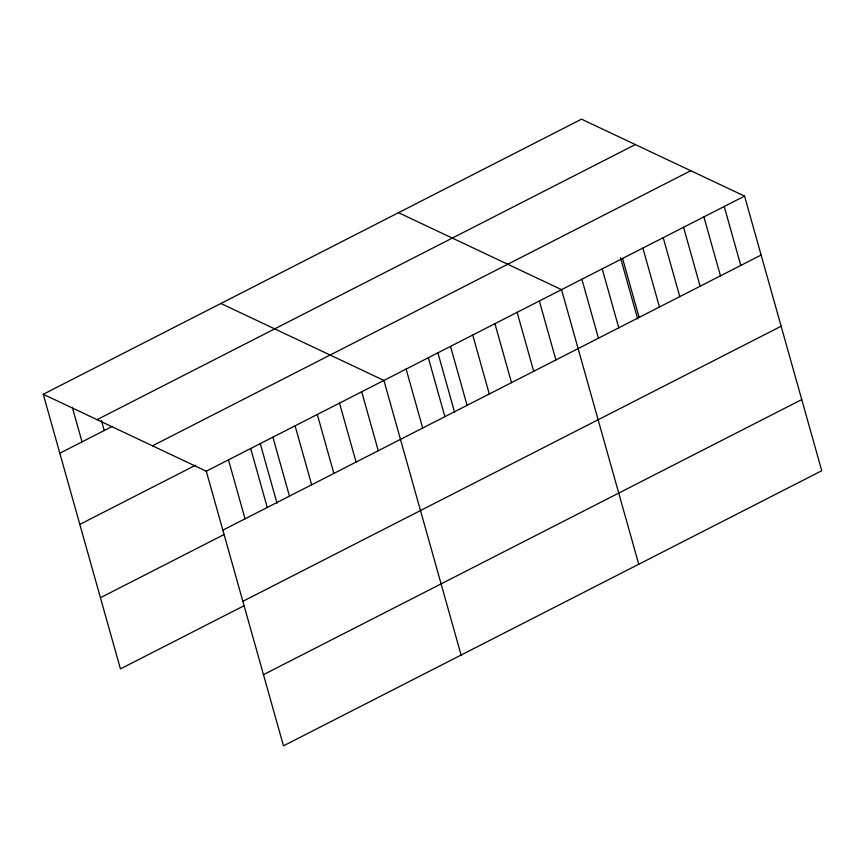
<?xml version="1.0" encoding="UTF-8"?>
<svg xmlns="http://www.w3.org/2000/svg" width="865" height="865" viewBox="0 0 865 865"><rect width="100%" height="100%" fill="white"/><g stroke="black" fill="none" stroke-linecap="round" stroke-linejoin="round"><path stroke-width="1.3" d="M43.25 394.267L581.518 119.165L744.56 196.106L821.75 470.733L283.482 745.835L206.281 471.209L43.25 394.267L120.44 668.894L244.319 605.587M97.053 419.655L635.321 144.552M59.826 453.217L112.407 426.337M152.478 445.821L690.757 170.719M79.829 524.385L195.522 465.262M206.281 471.209L744.56 196.106M222.856 530.159L761.124 255.056M100.437 597.715L224.316 534.408M242.86 601.337L781.127 326.235M263.468 674.668L801.747 399.565M398.506 212.693L561.547 289.645L638.738 564.272M220.878 303.474L383.909 380.427L461.11 655.054M724.221 206.497L740.786 265.458M703.883 216.888L720.459 275.849M683.555 227.29L700.12 286.239M663.217 237.68L679.782 296.63M642.879 248.071L659.454 307.021M622.551 258.462L639.116 317.412M620.508 257.846L637.678 318.947M602.213 268.853L618.778 327.813M581.875 279.254L598.45 338.204M539.338 300.988L555.914 359.948M517.129 312.341L533.705 371.29M494.931 323.683L511.507 382.644M472.723 335.036L489.298 393.986M450.524 346.378L467.089 405.339M437.831 352.596L454.666 412.486M428.316 357.732L444.891 416.681M406.118 369.074L422.682 428.034M361.711 391.769L378.275 450.73M339.502 403.122L356.077 462.072M317.304 414.476L333.868 473.425M295.095 425.818L311.67 484.768M272.897 437.171L289.461 496.121M260.203 443.377L277.038 503.268M250.688 448.513L267.263 507.463M228.49 459.866L245.054 518.816M101.346 420.271L104.233 430.521M72.303 407.264L82.024 441.864"/></g></svg>
